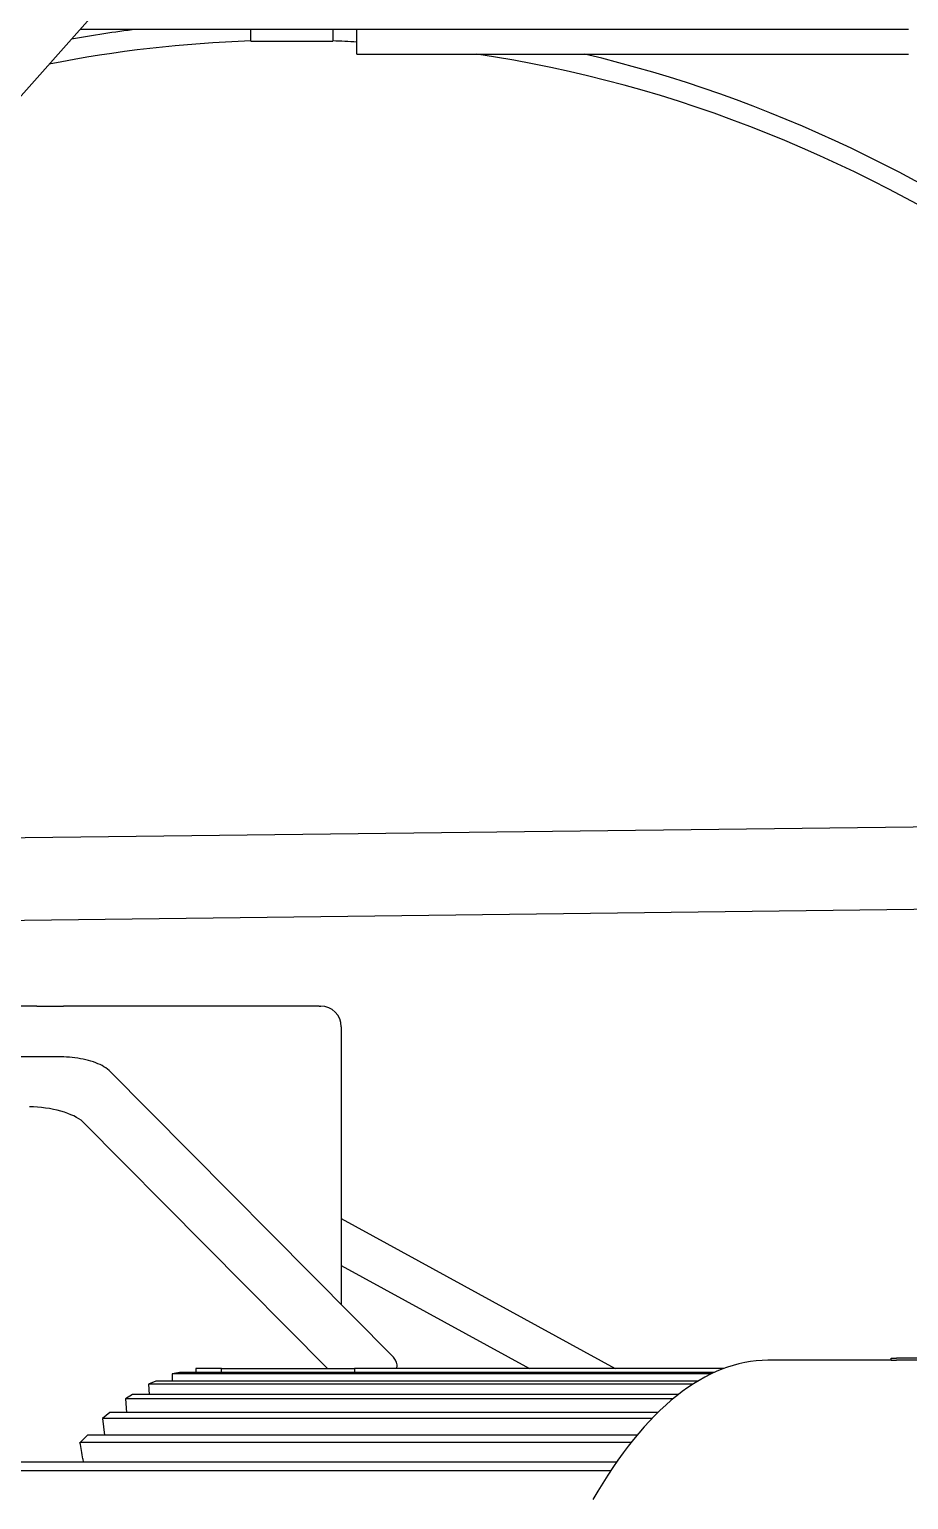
# Model space of a CAD drawing. Header units: millimetres. Extents: x -4172 to 126100, y -2 to 142133.
# Drawn here: x 65822.6 to 66036, y 43839.8 to 44196.7 of the extents above; entities that cross this region are included whole.
import ezdxf

# ---------------------------------------------------------------- set-up
doc = ezdxf.new("R2010")
doc.units = ezdxf.units.MM
doc.header["$LTSCALE"] = 100
doc.layers.add('Visible', color=7, linetype='Continuous', lineweight=25)

msp = doc.modelspace()

# ---------------------------------------------------------------- linework, layer by layer
at = {"layer": 'Visible'}
for p, q in [((65706.94, 44052.58), (65973.27, 44352.58)), ((66030.08, 44196.73), (65834.91, 44196.73)), ((65876.38, 44193.91), (65876.38, 44196.73)), ((65876.38, 44193.91), (65896.27, 44193.91)), ((65896.27, 44196.73), (65896.27, 44193.91)), ((65902.07, 44190.73), (65902.07, 44196.73)), ((66032.24, 44196.73), (66030.08, 44196.73)), ((66035.97, 44196.73), (66032.24, 44196.73)), ((65902.07, 44190.73), (65905.27, 44190.73)), ((65905.27, 44190.73), (66035.97, 44190.73)), ((65706.94, 43999.09), (66118.25, 44004.11)), ((65706.94, 43979.08), (66118.49, 43984.11)), ((65824.43, 43959.58), (65706.94, 43959.58)), ((65824.43, 43959.58), (65830.89, 43959.58)), ((65892.97, 43959.58), (65830.89, 43959.58)), ((65892.97, 43959.58), (65893.31, 43959.58)), ((65898.31, 43954.58), (65898.31, 43887.07)), ((65830.34, 43947.25), (65706.94, 43947.25)), ((65910.79, 43874.49), (65841.94, 43943.92)), ((65894.95, 43871.58), (65835.56, 43931.48)), ((65898.31, 43908), (65964.8, 43871.58)), ((65898.31, 43896.6), (65943.98, 43871.58)), ((66031.78, 43873.58), (66001.82, 43873.58)), ((66031.78, 43874.08), (66033.05, 43874.08)), ((66031.78, 43873.58), (66031.78, 43874.08)), ((66031.78, 43873.58), (66033.05, 43873.58)), ((66077.82, 43874.08), (66033.05, 43874.08)), ((66077.82, 43873.58), (66033.05, 43873.58)), ((65859.03, 43870.63), (65857.23, 43870.27)), ((65857.23, 43870.27), (65857.28, 43868.53)), ((65988.05, 43870.27), (65857.23, 43870.27)), ((65988.82, 43870.63), (65859.03, 43870.63)), ((65869.22, 43871.58), (65862.99, 43871.58)), ((65862.99, 43871.58), (65862.99, 43870.63)), ((65869.22, 43871.58), (65901.52, 43871.58)), ((65869.22, 43870.63), (65869.22, 43871.58)), ((65901.52, 43871.58), (65901.52, 43870.63)), ((65991.1, 43871.58), (65901.52, 43871.58)), ((65911.82, 43871.78), (65911.8, 43871.58)), ((65853.31, 43868.53), (65851.53, 43867.81)), ((65851.53, 43867.81), (65851.66, 43865.29)), ((65983.68, 43867.81), (65851.53, 43867.81)), ((65984.84, 43868.53), (65853.31, 43868.53)), ((65847.66, 43865.29), (65845.9, 43864.2)), ((65845.9, 43864.2), (65846.16, 43860.91)), ((65978.79, 43864.2), (65845.9, 43864.2)), ((65980.14, 43865.29), (65847.66, 43865.29)), ((65842.11, 43860.91), (65840.38, 43859.48)), ((65840.38, 43859.48), (65840.82, 43855.43)), ((65973.73, 43859.48), (65840.38, 43859.48)), ((65975.15, 43860.91), (65842.11, 43860.91)), ((65836.69, 43855.43), (65835.56, 43854.23)), ((65970.11, 43855.43), (65836.69, 43855.43)), ((65968.66, 43853.65), (65834.9, 43853.65)), ((65965.1, 43848.87), (65706.94, 43848.87)), ((65835.56, 43849.64), (65835.66, 43848.87)), ((65963.66, 43846.76), (65706.94, 43846.76))]:
    msp.add_line(p, q, dxfattribs=at)
msp.add_arc((65893.31, 43954.58), 5, 0, 90, dxfattribs=at)
for centre, major_axis, ratio, start_param, end_param in [((65886.32, 43717.58), (0, -476.5), 0.795801, 3.167829, 3.297546), ((65886.32, 43717.58), (0, 481.5), 0.795801, 0.098811, 0.140118), ((65886.32, 43717.58), (0, -476.5), 0.795801, 3.100051, 3.115357), ((65886.32, 43717.58), (0, -476.5), 0.795801, 2.264039, 3.022968), ((65886.32, 43717.58), (0, 481.5), 0.795801, 5.397035, 6.096696), ((65826.23, 43931.48), (9.99, -1.48), 0.332959, 0.418533, 1.989329), ((66001.82, 43651.76), (0, 221.82), 0.360925, 0, 0.559525), ((65826.23, 43854.23), (9.99, 1.56), 0.347406, 5.706338, 5.859556), ((65826.23, 43849.64), (4.11, -26.24), 0.347406, 1.516426, 1.669644), ((65886.32, 43717.58), (0, 481.5), 0.795801, 3.280571, 4.993977)]:
    msp.add_ellipse(centre, major_axis=major_axis, ratio=ratio, start_param=start_param, end_param=end_param, dxfattribs=at)
for points, knots in [([(65841.94, 43943.92), (65841.45, 43944.41), (65840.89, 43944.78), (65839.62, 43945.46), (65838.91, 43945.75), (65837.36, 43946.27), (65836.53, 43946.5), (65834.79, 43946.86), (65833.89, 43947.01), (65832.1, 43947.2), (65831.2, 43947.25), (65830.34, 43947.25)], [3.141593, 3.141593, 3.141593, 3.141593, 3.455752, 3.455752, 3.769911, 3.769911, 4.08407, 4.08407, 4.39823, 4.39823, 4.712389, 4.712389, 4.712389, 4.712389]), ([(65911.82, 43871.78), (65911.85, 43872.01), (65911.85, 43872.24), (65911.8, 43872.68), (65911.75, 43872.89), (65911.62, 43873.29), (65911.54, 43873.47), (65911.35, 43873.8), (65911.24, 43873.95), (65911.02, 43874.24), (65910.91, 43874.37), (65910.79, 43874.49)], [2.7509131, 2.7509131, 2.7509131, 2.7509131, 2.829049, 2.829049, 2.9071849, 2.9071849, 2.9853208, 2.9853208, 3.0634567, 3.0634567, 3.1415927, 3.1415927, 3.1415927, 3.1415927])]:
    msp.add_open_spline(points, degree=3, knots=knots, dxfattribs=at)

doc.saveas('drawing.dxf')
